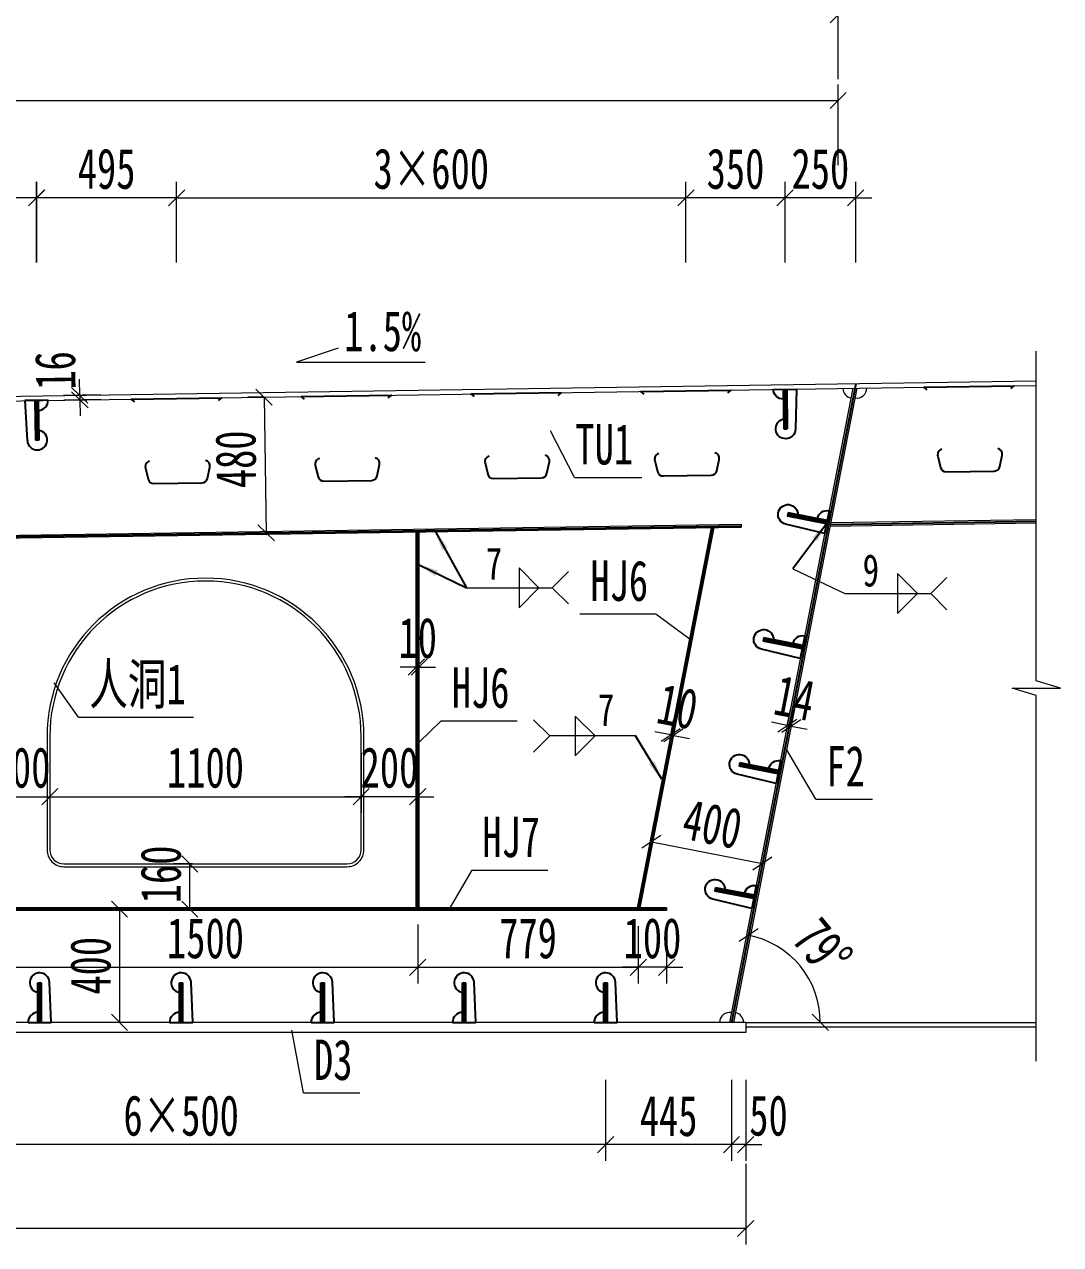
# Model space of a CAD drawing. Header units: millimetres. Extents: x -89049 to 410567, y -307459 to -100425.
# Drawn here: x 181254 to 184916, y -145573 to -141260 of the extents above; entities that cross this region are included whole.
import ezdxf
from ezdxf.enums import TextEntityAlignment as Align

# ---------------------------------------------------------------- set-up
doc = ezdxf.new("R2010")
doc.units = ezdxf.units.MM
doc.layers.get('Defpoints').update_dxf_attribs({"color": 8})
for name, color, linetype, lineweight in [('Dim', 4, 'Continuous', 15), ('文字', 7, 'Continuous', 15), ('细实线', 4, 'Continuous', 15), ('钢板粗线', 1, 'Continuous', 25), ('钢板细线', 6, 'Continuous', 15)]:
    doc.layers.add(name, color=color, linetype=linetype, lineweight=lineweight)
doc.layers.add('Text', color=4, linetype='Continuous')
doc.styles.add('111', font='', dxfattribs={"width": 0.7})
doc.styles.add('BM_Dim', font='', dxfattribs={"width": 0.85})
doc.styles.add('SMEDI', font='', dxfattribs={"width": 0.75})
doc.styles.get("Standard").update_dxf_attribs({"font": ''})
doc.styles.get('111').set_extended_font_data('仿宋_GB2312')
doc.styles.get('BM_Dim').set_extended_font_data('仿宋_GB2312')
doc.styles.get('SMEDI').set_extended_font_data('仿宋_GB2312')
doc.styles.get('Standard').set_extended_font_data('仿宋_GB2312')
doc.dimstyles.new('200', dxfattribs={"dimscale": 0, "dimtxt": 2.5, "dimasz": 1, "dimexe": 1, "dimexo": 1, "dimgap": 0.6, "dimtad": 1, "dimdec": 0, "dimdsep": 46, "dimtxsty": '111', "dimblk": 'OBLIQUE', "dimcen": 0, "dimclrd": 4, "dimclre": 4, "dimclrt": 4, "dimadec": 1, "dimazin": 2, "dimtfac": 1, "dimtdec": 0, "dimtix": 1, "dimtmove": 2, "dimatfit": 3, "dimfxl": 4, "dimfxlon": 1, "dimtolj": 1, "dimlwd": -1, "dimlwe": -1, "dimarcsym": 0})
doc.dimstyles.new('MSteel_1.0_1.0', dxfattribs={"dimtxt": 3, "dimasz": 1.2, "dimexe": 1, "dimexo": 1, "dimgap": 1, "dimtad": 3, "dimtoh": 1, "dimdec": 0, "dimzin": 0, "dimdsep": 46, "dimtxsty": 'Standard', "dimblk": 'ARCHTICK', "dimcen": 0.09, "dimclrd": 3, "dimclre": 3, "dimadec": 0, "dimazin": 0, "dimtfac": 1, "dimtdec": 4, "dimtofl": 0, "dimtmove": 0, "dimatfit": 3, "dimfxl": 1, "dimtolj": 1, "dimtzin": 0, "dimarcsym": 0})

# ---------------------------------------------------------------- blocks, each defined once
blk = doc.blocks.new('_Oblique')
at = {"color": 0, "linetype": 'ByBlock', "lineweight": -2}
blk.add_line((-0.5, -0.5), (0.5, 0.5), dxfattribs=at)
blk = doc.blocks.new('*D3687')
at = {"layer": 'Defpoints', "color": 0, "transparency": 16777216}
for p in [(175044.5, -144823.5), (183802.9, -144823.5), (175044.5, -145515.9)]:
    blk.add_point(p, dxfattribs=at)
at = {"layer": '细实线', "color": 4, "transparency": 16777216}
for p, q in [((175044.5, -145287.3), (175044.5, -145573)), ((183802.9, -145287.3), (183802.9, -145573)), ((183802.9, -145515.9), (175044.5, -145515.9))]:
    blk.add_line(p, q, dxfattribs=at)
at = {"layer": '细实线', "color": 4, "transparency": 16777216, "xscale": 57.14285714285715, "yscale": 57.14285714285715, "zscale": 57.14285714285715, "rotation": 180}
blk.add_blockref('_Oblique', (175044.5, -145515.9), dxfattribs=at)
at = {"layer": '细实线', "color": 4, "transparency": 16777216, "xscale": 57.14285714285715, "yscale": 57.14285714285715, "zscale": 57.14285714285715}
blk.add_blockref('_Oblique', (183802.9, -145515.9), dxfattribs=at)
at = {"layer": '细实线', "color": 4, "transparency": 16777216, "insert": (179423.7, -145413.7), "char_height": 142.86, "attachment_point": 5, "style": '111'}
blk.add_mtext('\\A1;8758', dxfattribs=at)
blk = doc.blocks.new('U型肋1')
at = {"layer": 'Defpoints'}
blk.add_line((-160, 0), (160, 0), dxfattribs=at)
at = {"layer": '钢板粗线', "color": 6}
for p, q in [((147.8, -9.7), (160, 0)), ((-147.8, -9.7), (-160, 0))]:
    blk.add_line(p, q, dxfattribs=at)
blk.add_lwpolyline([(-98.8, -220.5, 0.414266), (-113.8, -244.5), (-104.5, -284.5, 0.348876), (-85, -300), (85, -300, 0.348876), (104.5, -284.5), (113.8, -244.5, 0.414091), (98.8, -220.5, 0.414091)], format="xyb", dxfattribs=at)
blk = doc.blocks.new('12-140加劲 有过焊孔')
at = {"layer": 'Defpoints'}
blk.add_line((0, 0), (0, 140), dxfattribs=at)
at = {"layer": '钢板粗线', "color": 7}
for p, q in [((-6, 0), (-6, 140)), ((-6, 140), (6, 140)), ((6, 0), (6, 140)), ((41, 0), (35, 141.5)), ((-41, 0), (41, 0))]:
    blk.add_line(p, q, dxfattribs=at)
for centre, start, end in [((0, 140), 2.441, 260.1291), ((-6, 0), 90, 180)]:
    blk.add_arc(centre, 35, start, end, dxfattribs=at)
blk = doc.blocks.new('14-160加劲 有过焊孔')
at = {"layer": 'Defpoints'}
blk.add_line((38609.4, 31489.3), (38609.4, 31629.3), dxfattribs=at)
at = {"layer": '钢板粗线', "color": 7}
for p, q in [((38603.4, 31489.3), (38603.4, 31629.3)), ((38603.4, 31629.3), (38615.4, 31629.3)), ((38615.4, 31489.3), (38615.4, 31629.3)), ((38650.4, 31489.3), (38644.3, 31630.8)), ((38568.4, 31489.3), (38650.4, 31489.3))]:
    blk.add_line(p, q, dxfattribs=at)
for centre, start, end in [((38609.4, 31629.3), 2.441, 260.1291), ((38603.4, 31489.3), 90, 180)]:
    blk.add_arc(centre, 35, start, end, dxfattribs=at)
blk = doc.blocks.new('*D3688')
at = {"layer": 'Defpoints', "color": 0, "transparency": 16777216}
for p in [(183941.7, -141873.3), (184191.7, -142530), (183941.7, -142549.7)]:
    blk.add_point(p, dxfattribs=at)
at = {"layer": '细实线', "color": 4, "transparency": 16777216}
for p, q in [((183941.7, -142101.8), (183941.7, -141816.1)), ((184191.7, -142101.8), (184191.7, -141816.1)), ((183941.7, -141873.3), (183884.6, -141873.3)), ((184191.7, -141873.3), (183941.7, -141873.3)), ((184191.7, -141873.3), (184248.9, -141873.3))]:
    blk.add_line(p, q, dxfattribs=at)
at = {"layer": '细实线', "color": 4, "transparency": 16777216, "xscale": 57.14285714285715, "yscale": 57.14285714285715, "zscale": 57.14285714285715}
blk.add_blockref('_Oblique', (183941.7, -141873.3), dxfattribs=at)
at = {"layer": '细实线', "color": 4, "transparency": 16777216, "xscale": 57.14285714285715, "yscale": 57.14285714285715, "zscale": 57.14285714285715, "rotation": 180}
blk.add_blockref('_Oblique', (184191.7, -141873.3), dxfattribs=at)
at = {"layer": '细实线', "color": 4, "transparency": 16777216, "insert": (184066.7, -141771), "char_height": 142.86, "attachment_point": 5, "style": '111'}
blk.add_mtext('\\A1;250', dxfattribs=at)
blk = doc.blocks.new('*D3689')
at = {"layer": 'Defpoints', "color": 0, "transparency": 16777216}
for p in [(183591.7, -141873.3), (181791.8, -142582), (183591.7, -142555)]:
    blk.add_point(p, dxfattribs=at)
at = {"layer": '细实线', "color": 4, "transparency": 16777216}
for p, q in [((181791.8, -142101.8), (181791.8, -141816.1)), ((183591.7, -142101.8), (183591.7, -141816.1)), ((181791.8, -141873.3), (183591.7, -141873.3))]:
    blk.add_line(p, q, dxfattribs=at)
at = {"layer": '细实线', "color": 4, "transparency": 16777216, "xscale": 57.14285714285715, "yscale": 57.14285714285715, "zscale": 57.14285714285715, "rotation": 180}
blk.add_blockref('_Oblique', (181791.8, -141873.3), dxfattribs=at)
at = {"layer": '细实线', "color": 4, "transparency": 16777216, "xscale": 57.14285714285715, "yscale": 57.14285714285715, "zscale": 57.14285714285715}
blk.add_blockref('_Oblique', (183591.7, -141873.3), dxfattribs=at)
at = {"layer": '细实线', "color": 4, "transparency": 16777216, "insert": (182691.8, -141771), "char_height": 142.86, "attachment_point": 5, "style": '111'}
blk.add_mtext('\\A1;3×600', dxfattribs=at)
blk = doc.blocks.new('*D3690')
at = {"layer": 'Defpoints', "color": 0, "transparency": 16777216}
for p in [(183591.7, -141873.3), (183591.7, -142555), (183941.7, -142549.7)]:
    blk.add_point(p, dxfattribs=at)
at = {"layer": '细实线', "color": 4, "transparency": 16777216}
for p, q in [((183591.7, -142101.8), (183591.7, -141816.1)), ((183941.7, -142101.8), (183941.7, -141816.1)), ((183941.7, -141873.3), (183591.7, -141873.3))]:
    blk.add_line(p, q, dxfattribs=at)
at = {"layer": '细实线', "color": 4, "transparency": 16777216, "xscale": 57.14285714285715, "yscale": 57.14285714285715, "zscale": 57.14285714285715, "rotation": 180}
blk.add_blockref('_Oblique', (183591.7, -141873.3), dxfattribs=at)
at = {"layer": '细实线', "color": 4, "transparency": 16777216, "xscale": 57.14285714285715, "yscale": 57.14285714285715, "zscale": 57.14285714285715}
blk.add_blockref('_Oblique', (183941.7, -141873.3), dxfattribs=at)
at = {"layer": '细实线', "color": 4, "transparency": 16777216, "insert": (183766.7, -141771), "char_height": 142.86, "attachment_point": 5, "style": '111'}
blk.add_mtext('\\A1;350', dxfattribs=at)
blk = doc.blocks.new('*D3694')
at = {"layer": 'Defpoints', "color": 0, "transparency": 16777216}
for p in [(181143.9, -144387.5), (182643.9, -144384.5), (182643.9, -144592.9)]:
    blk.add_point(p, dxfattribs=at)
at = {"layer": '细实线', "color": 4, "transparency": 16777216}
for p, q in [((181143.9, -144444.6), (181143.9, -144650.1)), ((182643.9, -144441.6), (182643.9, -144650.1)), ((181143.9, -144592.9), (182643.9, -144592.9))]:
    blk.add_line(p, q, dxfattribs=at)
at = {"layer": '细实线', "color": 4, "transparency": 16777216, "xscale": 57.14285714285715, "yscale": 57.14285714285715, "zscale": 57.14285714285715, "rotation": 180}
blk.add_blockref('_Oblique', (181143.9, -144592.9), dxfattribs=at)
at = {"layer": '细实线', "color": 4, "transparency": 16777216, "xscale": 57.14285714285715, "yscale": 57.14285714285715, "zscale": 57.14285714285715}
blk.add_blockref('_Oblique', (182643.9, -144592.9), dxfattribs=at)
at = {"layer": '细实线', "color": 4, "transparency": 16777216, "insert": (181893.9, -144490.7), "char_height": 142.86, "attachment_point": 5, "style": '111'}
blk.add_mtext('\\A1;1500', dxfattribs=at)
blk = doc.blocks.new('*D3695')
at = {"layer": 'Defpoints', "color": 0, "transparency": 16777216}
for p in [(182643.9, -144384.5), (183423.2, -144390.5), (183423.2, -144592.9)]:
    blk.add_point(p, dxfattribs=at)
at = {"layer": '细实线', "color": 4, "transparency": 16777216}
for p, q in [((182643.9, -144441.6), (182643.9, -144650.1)), ((183423.2, -144447.6), (183423.2, -144650.1)), ((182643.9, -144592.9), (183423.2, -144592.9))]:
    blk.add_line(p, q, dxfattribs=at)
at = {"layer": '细实线', "color": 4, "transparency": 16777216, "xscale": 57.14285714285715, "yscale": 57.14285714285715, "zscale": 57.14285714285715, "rotation": 180}
blk.add_blockref('_Oblique', (182643.9, -144592.9), dxfattribs=at)
at = {"layer": '细实线', "color": 4, "transparency": 16777216, "xscale": 57.14285714285715, "yscale": 57.14285714285715, "zscale": 57.14285714285715}
blk.add_blockref('_Oblique', (183423.2, -144592.9), dxfattribs=at)
at = {"layer": '细实线', "color": 4, "transparency": 16777216, "insert": (183033.6, -144490.7), "char_height": 142.86, "attachment_point": 5, "style": '111'}
blk.add_mtext('\\A1;779', dxfattribs=at)
blk = doc.blocks.new('*D3696')
at = {"layer": 'Defpoints', "color": 0, "transparency": 16777216}
for p in [(182443.9, -143779.5), (181343.9, -143813.9), (182443.9, -143989.8)]:
    blk.add_point(p, dxfattribs=at)
at = {"layer": '细实线', "color": 4, "transparency": 16777216}
for p, q in [((181343.9, -143871.1), (181343.9, -144046.9)), ((182443.9, -143836.6), (182443.9, -144046.9)), ((181343.9, -143989.8), (182443.9, -143989.8))]:
    blk.add_line(p, q, dxfattribs=at)
at = {"layer": '细实线', "color": 4, "transparency": 16777216, "xscale": 57.14285714285715, "yscale": 57.14285714285715, "zscale": 57.14285714285715, "rotation": 180}
blk.add_blockref('_Oblique', (181343.9, -143989.8), dxfattribs=at)
at = {"layer": '细实线', "color": 4, "transparency": 16777216, "xscale": 57.14285714285715, "yscale": 57.14285714285715, "zscale": 57.14285714285715}
blk.add_blockref('_Oblique', (182443.9, -143989.8), dxfattribs=at)
at = {"layer": '细实线', "color": 4, "transparency": 16777216, "insert": (181893.9, -143887.6), "char_height": 142.86, "attachment_point": 5, "style": '111'}
blk.add_mtext('\\A1;1100', dxfattribs=at)
blk = doc.blocks.new('*D3697')
at = {"layer": 'Defpoints', "color": 0, "transparency": 16777216}
for p in [(181343.9, -143813.9), (181143.9, -143872.3), (181343.9, -143989.8)]:
    blk.add_point(p, dxfattribs=at)
at = {"layer": '细实线', "color": 4, "transparency": 16777216}
for p, q in [((181343.9, -143871.1), (181343.9, -144046.9)), ((181143.9, -143929.5), (181143.9, -144046.9)), ((181143.9, -143989.8), (181086.8, -143989.8)), ((181143.9, -143989.8), (181343.9, -143989.8)), ((181343.9, -143989.8), (181401.1, -143989.8))]:
    blk.add_line(p, q, dxfattribs=at)
at = {"layer": '细实线', "color": 4, "transparency": 16777216, "xscale": 57.14285714285715, "yscale": 57.14285714285715, "zscale": 57.14285714285715}
blk.add_blockref('_Oblique', (181143.9, -143989.8), dxfattribs=at)
at = {"layer": '细实线', "color": 4, "transparency": 16777216, "xscale": 57.14285714285715, "yscale": 57.14285714285715, "zscale": 57.14285714285715, "rotation": 180}
blk.add_blockref('_Oblique', (181343.9, -143989.8), dxfattribs=at)
at = {"layer": '细实线', "color": 4, "transparency": 16777216, "insert": (181243.9, -143887.6), "char_height": 142.86, "attachment_point": 5, "style": '111'}
blk.add_mtext('\\A1;200', dxfattribs=at)
blk = doc.blocks.new('*D3698')
at = {"layer": 'Defpoints', "color": 0, "transparency": 16777216}
for p in [(183752.9, -144787.5), (183802.9, -144787.5), (183752.9, -145219.8)]:
    blk.add_point(p, dxfattribs=at)
at = {"layer": '细实线', "color": 4, "transparency": 16777216}
for p, q in [((183752.9, -144991.2), (183752.9, -145276.9)), ((183802.9, -144991.2), (183802.9, -145276.9)), ((183752.9, -145219.8), (183695.8, -145219.8)), ((183802.9, -145219.8), (183752.9, -145219.8)), ((183802.9, -145219.8), (183860.1, -145219.8))]:
    blk.add_line(p, q, dxfattribs=at)
at = {"layer": '细实线', "color": 4, "transparency": 16777216, "xscale": 57.14285714285715, "yscale": 57.14285714285715, "zscale": 57.14285714285715}
blk.add_blockref('_Oblique', (183752.9, -145219.8), dxfattribs=at)
at = {"layer": '细实线', "color": 4, "transparency": 16777216, "xscale": 57.14285714285715, "yscale": 57.14285714285715, "zscale": 57.14285714285715, "rotation": 180}
blk.add_blockref('_Oblique', (183802.9, -145219.8), dxfattribs=at)
at = {"layer": '细实线', "color": 4, "transparency": 16777216, "insert": (183883.4, -145117.6), "char_height": 142.86, "attachment_point": 5, "style": '111'}
blk.add_mtext('\\A1;50', dxfattribs=at)
blk = doc.blocks.new('*D3699')
at = {"layer": 'Defpoints', "color": 0, "transparency": 16777216}
for p in [(181621.9, -144387.5), (181590.3, -144787.5), (181621.9, -144787.5)]:
    blk.add_point(p, dxfattribs=at)
at = {"layer": '细实线', "color": 4, "transparency": 16777216}
for p, q in [((181590.3, -144387.5), (181533.2, -144387.5)), ((181590.3, -144387.5), (181590.3, -144787.5)), ((181590.3, -144787.5), (181533.2, -144787.5))]:
    blk.add_line(p, q, dxfattribs=at)
at = {"layer": '细实线', "color": 4, "transparency": 16777216, "xscale": 57.14285714285715, "yscale": 57.14285714285715, "zscale": 57.14285714285715}
for p, rotation in [((181590.3, -144387.5), 90), ((181590.3, -144787.5), 270)]:
    blk.add_blockref('_Oblique', p, dxfattribs=dict(at, rotation=rotation))
at = {"layer": '细实线', "color": 4, "transparency": 16777216, "insert": (181488.1, -144587.5), "char_height": 142.86, "attachment_point": 5, "rotation": 90, "style": '111'}
blk.add_mtext('\\A1;400', dxfattribs=at)
blk = doc.blocks.new('*D3700')
at = {"layer": 'Defpoints', "color": 0, "transparency": 16777216}
for p in [(183963.6, -143740.6), (183944.1, -143767.5), (183957.8, -143770.2)]:
    blk.add_point(p, dxfattribs=at)
at = {"layer": '细实线', "color": 4, "transparency": 16777216}
for p, q in [((183949.8, -143737.9), (183960.7, -143681.8)), ((183963.6, -143740.6), (183974.5, -143684.5)), ((183949.8, -143737.9), (183893.7, -143727)), ((183949.8, -143737.9), (183963.6, -143740.6)), ((183963.6, -143740.6), (184019.6, -143751.5))]:
    blk.add_line(p, q, dxfattribs=at)
at = {"layer": '细实线', "color": 4, "transparency": 16777216, "xscale": 57.14285714285715, "yscale": 57.14285714285715, "zscale": 57.14285714285715}
for p, rotation in [((183949.8, -143737.9), 348.9999999999923), ((183963.6, -143740.6), 168.9999999999923)]:
    blk.add_blockref('_Oblique', p, dxfattribs=dict(at, rotation=rotation))
at = {"layer": '细实线', "color": 4, "transparency": 16777216, "insert": (183975.9, -143640.4), "char_height": 142.86, "attachment_point": 5, "rotation": 349, "style": '111'}
blk.add_mtext('\\A1;14', dxfattribs=at)
blk = doc.blocks.new('*D3701')
at = {"layer": 'Defpoints', "color": 0, "transparency": 16777216}
for p in [(183423.2, -144390.3), (183523.3, -144390.5), (183423.2, -144592.9)]:
    blk.add_point(p, dxfattribs=at)
at = {"layer": '细实线', "color": 4, "transparency": 16777216}
for p, q in [((183423.2, -144447.5), (183423.2, -144650.1)), ((183523.3, -144447.6), (183523.3, -144650.1)), ((183423.2, -144592.9), (183366, -144592.9)), ((183523.3, -144592.9), (183423.2, -144592.9)), ((183523.3, -144592.9), (183580.5, -144592.9))]:
    blk.add_line(p, q, dxfattribs=at)
at = {"layer": '细实线', "color": 4, "transparency": 16777216, "xscale": 57.14285714285715, "yscale": 57.14285714285715, "zscale": 57.14285714285715}
blk.add_blockref('_Oblique', (183423.2, -144592.9), dxfattribs=at)
at = {"layer": '细实线', "color": 4, "transparency": 16777216, "xscale": 57.14285714285715, "yscale": 57.14285714285715, "zscale": 57.14285714285715, "rotation": 180}
blk.add_blockref('_Oblique', (183523.3, -144592.9), dxfattribs=at)
at = {"layer": '细实线', "color": 4, "transparency": 16777216, "insert": (183473.3, -144490.7), "char_height": 142.86, "attachment_point": 5, "style": '111'}
blk.add_mtext('\\A1;100', dxfattribs=at)
blk = doc.blocks.new('*D3702')
at = {"layer": 'Defpoints', "color": 0, "transparency": 16777216}
for p in [(182648.9, -143531.7), (182638.9, -143586.4), (182648.9, -143586.4)]:
    blk.add_point(p, dxfattribs=at)
at = {"layer": '细实线', "color": 4, "transparency": 16777216}
for p, q in [((182638.9, -143531.7), (182638.9, -143474.5)), ((182648.9, -143531.7), (182648.9, -143474.5)), ((182638.9, -143531.7), (182581.8, -143531.7)), ((182638.9, -143531.7), (182648.9, -143531.7)), ((182648.9, -143531.7), (182706.1, -143531.7))]:
    blk.add_line(p, q, dxfattribs=at)
at = {"layer": '细实线', "color": 4, "transparency": 16777216, "xscale": 57.14285714285715, "yscale": 57.14285714285715, "zscale": 57.14285714285715}
blk.add_blockref('_Oblique', (182638.9, -143531.7), dxfattribs=at)
at = {"layer": '细实线', "color": 4, "transparency": 16777216, "xscale": 57.14285714285715, "yscale": 57.14285714285715, "zscale": 57.14285714285715, "rotation": 180}
blk.add_blockref('_Oblique', (182648.9, -143531.7), dxfattribs=at)
at = {"layer": '细实线', "color": 4, "transparency": 16777216, "insert": (182643.9, -143429.4), "char_height": 142.86, "attachment_point": 5, "style": '111'}
blk.add_mtext('\\A1;10', dxfattribs=at)
blk = doc.blocks.new('*D3703')
at = {"layer": 'Defpoints', "color": 0, "transparency": 16777216}
for p in [(183547.6, -143773.5), (183532.5, -143799), (183542.3, -143800.9)]:
    blk.add_point(p, dxfattribs=at)
at = {"layer": '细实线', "color": 4, "transparency": 16777216}
for p, q in [((183537.8, -143771.6), (183548.7, -143715.5)), ((183547.6, -143773.5), (183558.5, -143717.4)), ((183537.8, -143771.6), (183481.7, -143760.7)), ((183537.8, -143771.6), (183547.6, -143773.5)), ((183547.6, -143773.5), (183603.7, -143784.4))]:
    blk.add_line(p, q, dxfattribs=at)
at = {"layer": '细实线', "color": 4, "transparency": 16777216, "xscale": 57.14285714285715, "yscale": 57.14285714285715, "zscale": 57.14285714285715}
for p, rotation in [((183537.8, -143771.6), 349.0000000000052), ((183547.6, -143773.5), 169.0000000000052)]:
    blk.add_blockref('_Oblique', p, dxfattribs=dict(at, rotation=rotation))
at = {"layer": '细实线', "color": 4, "transparency": 16777216, "insert": (183562.2, -143672.1), "char_height": 142.86, "attachment_point": 5, "rotation": 349, "style": '111'}
blk.add_mtext('\\A1;10', dxfattribs=at)
blk = doc.blocks.new('*D3705')
at = {"layer": 'Defpoints', "color": 0, "transparency": 16777216}
for p in [(182443.9, -143813.9), (182643.9, -143872.3), (182443.9, -143989.8)]:
    blk.add_point(p, dxfattribs=at)
at = {"layer": '细实线', "color": 4, "transparency": 16777216}
for p, q in [((182443.9, -143871.1), (182443.9, -144046.9)), ((182643.9, -143929.5), (182643.9, -144046.9)), ((182443.9, -143989.8), (182386.8, -143989.8)), ((182643.9, -143989.8), (182443.9, -143989.8)), ((182643.9, -143989.8), (182701.1, -143989.8))]:
    blk.add_line(p, q, dxfattribs=at)
at = {"layer": '细实线', "color": 4, "transparency": 16777216, "xscale": 57.14285714285715, "yscale": 57.14285714285715, "zscale": 57.14285714285715}
blk.add_blockref('_Oblique', (182443.9, -143989.8), dxfattribs=at)
at = {"layer": '细实线', "color": 4, "transparency": 16777216, "xscale": 57.14285714285715, "yscale": 57.14285714285715, "zscale": 57.14285714285715, "rotation": 180}
blk.add_blockref('_Oblique', (182643.9, -143989.8), dxfattribs=at)
at = {"layer": '细实线', "color": 4, "transparency": 16777216, "insert": (182543.9, -143887.6), "char_height": 142.86, "attachment_point": 5, "style": '111'}
blk.add_mtext('\\A1;200', dxfattribs=at)
blk = doc.blocks.new('角焊缝2')
at = {"layer": 'Dim'}
blk.add_line((-3138.009, 370.223), (-3132.704, 370.223), dxfattribs=at)
blk.add_lwpolyline([(-3134.754, 371.455), (-3134.754, 368.992), (-3133.523, 370.223)], close=True, dxfattribs=at)
blk.add_lwpolyline([(-3131.704, 369.223), (-3132.704, 370.223), (-3131.704, 371.223)], dxfattribs=at)
blk = doc.blocks.new('_ArchTick')
at = {"color": 0, "linetype": 'ByBlock', "const_width": 0.15}
blk.add_lwpolyline([(-0.5, -0.5), (0.5, 0.5)], dxfattribs=at)
blk = doc.blocks.new('角焊缝1')
at = {"layer": 'Dim'}
blk.add_line((-3101.175, 370.223), (-3106.48, 370.223), dxfattribs=at)
blk.add_lwpolyline([(-3104.907, 371.455), (-3104.907, 368.992), (-3103.675, 370.223)], close=True, dxfattribs=at)
blk.add_lwpolyline([(-3107.48, 369.223), (-3106.48, 370.223), (-3107.48, 371.223)], dxfattribs=at)
blk = doc.blocks.new('*D3706')
at = {"layer": 'Defpoints', "color": 0, "transparency": 16777216}
for p in [(182118, -142577.1), (182108.2, -143057.3), (182125.2, -143057)]:
    blk.add_point(p, dxfattribs=at)
at = {"layer": '细实线', "color": 4, "transparency": 16777216}
for p, q in [((182101, -142577.3), (182043.8, -142578.2)), ((182101, -142577.3), (182108.2, -143057.3)), ((182108.2, -143057.3), (182051, -143058.1))]:
    blk.add_line(p, q, dxfattribs=at)
at = {"layer": '细实线', "color": 4, "transparency": 16777216, "xscale": 57.14285714285715, "yscale": 57.14285714285715, "zscale": 57.14285714285715}
for p, rotation in [((182101, -142577.3), 90.85937224365449), ((182108.2, -143057.3), 270.8593722436545)]:
    blk.add_blockref('_Oblique', p, dxfattribs=dict(at, rotation=rotation))
at = {"layer": '细实线', "color": 4, "transparency": 16777216, "insert": (182001.6, -142797.6), "char_height": 142.86, "attachment_point": 5, "rotation": 90.8594, "style": '111'}
blk.add_mtext('\\A1;480', dxfattribs=at)
blk = doc.blocks.new('*D3707')
at = {"layer": 'Defpoints', "color": 0, "transparency": 16777216}
for p in [(183495.2, -144017), (183887.9, -144093.3), (183862.1, -144225.6)]:
    blk.add_point(p, dxfattribs=at)
at = {"layer": '细实线', "color": 4, "transparency": 16777216}
for p, q in [((183484.3, -144073.1), (183458.6, -144205.4)), ((183469.5, -144149.3), (183862.1, -144225.6)), ((183876.9, -144149.4), (183851.2, -144281.7))]:
    blk.add_line(p, q, dxfattribs=at)
at = {"layer": '细实线', "color": 4, "transparency": 16777216, "xscale": 57.14285714285715, "yscale": 57.14285714285715, "zscale": 57.14285714285715}
for p, rotation in [((183469.5, -144149.3), 169.000000000007), ((183862.1, -144225.6), 349.000000000007)]:
    blk.add_blockref('_Oblique', p, dxfattribs=dict(at, rotation=rotation))
at = {"layer": '细实线', "color": 4, "transparency": 16777216, "insert": (183685.3, -144087.1), "char_height": 142.86, "attachment_point": 5, "rotation": 349, "style": '111'}
blk.add_mtext('\\A1;400', dxfattribs=at)
blk = doc.blocks.new('*D3708')
at = {"layer": 'Defpoints', "color": 0, "transparency": 16777216}
for p in [(183307.9, -144787.5), (183752.9, -144787.5), (183307.9, -145219.8)]:
    blk.add_point(p, dxfattribs=at)
at = {"layer": '细实线', "color": 4, "transparency": 16777216}
for p, q in [((183307.9, -144991.2), (183307.9, -145276.9)), ((183752.9, -144991.2), (183752.9, -145276.9)), ((183752.9, -145219.8), (183307.9, -145219.8))]:
    blk.add_line(p, q, dxfattribs=at)
at = {"layer": '细实线', "color": 4, "transparency": 16777216, "xscale": 57.14285714285715, "yscale": 57.14285714285715, "zscale": 57.14285714285715, "rotation": 180}
blk.add_blockref('_Oblique', (183307.9, -145219.8), dxfattribs=at)
at = {"layer": '细实线', "color": 4, "transparency": 16777216, "xscale": 57.14285714285715, "yscale": 57.14285714285715, "zscale": 57.14285714285715}
blk.add_blockref('_Oblique', (183752.9, -145219.8), dxfattribs=at)
at = {"layer": '细实线', "color": 4, "transparency": 16777216, "insert": (183530.4, -145119.1), "char_height": 142.86, "attachment_point": 5, "style": '111'}
blk.add_mtext('\\A1;445', dxfattribs=at)
blk = doc.blocks.new('*D3709')
at = {"layer": 'Defpoints', "color": 0, "transparency": 16777216}
for p in [(180307.9, -144787.5), (183307.9, -144787.5), (180307.9, -145219.8)]:
    blk.add_point(p, dxfattribs=at)
at = {"layer": '细实线', "color": 4, "transparency": 16777216}
for p, q in [((180307.9, -144991.2), (180307.9, -145276.9)), ((183307.9, -144991.2), (183307.9, -145276.9)), ((183307.9, -145219.8), (180307.9, -145219.8))]:
    blk.add_line(p, q, dxfattribs=at)
at = {"layer": '细实线', "color": 4, "transparency": 16777216, "xscale": 57.14285714285715, "yscale": 57.14285714285715, "zscale": 57.14285714285715, "rotation": 180}
blk.add_blockref('_Oblique', (180307.9, -145219.8), dxfattribs=at)
at = {"layer": '细实线', "color": 4, "transparency": 16777216, "xscale": 57.14285714285715, "yscale": 57.14285714285715, "zscale": 57.14285714285715}
blk.add_blockref('_Oblique', (183307.9, -145219.8), dxfattribs=at)
at = {"layer": '细实线', "color": 4, "transparency": 16777216, "insert": (181807.9, -145117.6), "char_height": 142.86, "attachment_point": 5, "style": '111'}
blk.add_mtext('\\A1;6×500', dxfattribs=at)
blk = doc.blocks.new('*D3710')
at = {"layer": 'Defpoints', "color": 0, "transparency": 16777216}
for p in [(181296.9, -141873.3), (181791.8, -142582), (181296.9, -142589.3)]:
    blk.add_point(p, dxfattribs=at)
at = {"layer": '细实线', "color": 4, "transparency": 16777216}
for p, q in [((181296.9, -142101.8), (181296.9, -141816.1)), ((181791.8, -142101.8), (181791.8, -141816.1)), ((181791.8, -141873.3), (181296.9, -141873.3))]:
    blk.add_line(p, q, dxfattribs=at)
at = {"layer": '细实线', "color": 4, "transparency": 16777216, "xscale": 57.14285714285715, "yscale": 57.14285714285715, "zscale": 57.14285714285715, "rotation": 180}
blk.add_blockref('_Oblique', (181296.9, -141873.3), dxfattribs=at)
at = {"layer": '细实线', "color": 4, "transparency": 16777216, "xscale": 57.14285714285715, "yscale": 57.14285714285715, "zscale": 57.14285714285715}
blk.add_blockref('_Oblique', (181791.8, -141873.3), dxfattribs=at)
at = {"layer": '细实线', "color": 4, "transparency": 16777216, "insert": (181544.4, -141771), "char_height": 142.86, "attachment_point": 5, "style": '111'}
blk.add_mtext('\\A1;495', dxfattribs=at)
blk = doc.blocks.new('*D3711')
at = {"layer": 'Defpoints', "color": 0, "transparency": 16777216}
for p in [(180846.9, -141873.3), (181297.4, -142581.9), (180846.9, -142596)]:
    blk.add_point(p, dxfattribs=at)
at = {"layer": '细实线', "color": 4, "transparency": 16777216}
for p, q in [((180846.9, -142101.8), (180846.9, -141816.1)), ((181297.4, -142101.8), (181297.4, -141816.1)), ((181297.4, -141873.3), (180846.9, -141873.3))]:
    blk.add_line(p, q, dxfattribs=at)
at = {"layer": '细实线', "color": 4, "transparency": 16777216, "xscale": 57.14285714285715, "yscale": 57.14285714285715, "zscale": 57.14285714285715, "rotation": 180}
blk.add_blockref('_Oblique', (180846.9, -141873.3), dxfattribs=at)
at = {"layer": '细实线', "color": 4, "transparency": 16777216, "xscale": 57.14285714285715, "yscale": 57.14285714285715, "zscale": 57.14285714285715}
blk.add_blockref('_Oblique', (181297.4, -141873.3), dxfattribs=at)
at = {"layer": '细实线', "color": 4, "transparency": 16777216, "insert": (181072.1, -141771), "char_height": 142.86, "attachment_point": 5, "style": '111'}
blk.add_mtext('\\A1;450', dxfattribs=at)
blk = doc.blocks.new('*D3713')
at = {"layer": 'Defpoints', "color": 0, "transparency": 16777216}
for p in [(181581, -142569.1), (181449.9, -142587.1), (181581.3, -142585.1)]:
    blk.add_point(p, dxfattribs=at)
at = {"layer": '细实线', "color": 4, "transparency": 16777216}
for p, q in [((181449.7, -142571.1), (181448.8, -142513.9)), ((181523.9, -142570), (181392.5, -142571.9)), ((181449.7, -142571.1), (181449.9, -142587.1)), ((181524.1, -142586), (181392.8, -142587.9)), ((181449.9, -142587.1), (181450.8, -142644.2))]:
    blk.add_line(p, q, dxfattribs=at)
at = {"layer": '细实线', "color": 4, "transparency": 16777216, "xscale": 57.14285714285715, "yscale": 57.14285714285715, "zscale": 57.14285714285715}
for p, rotation in [((181449.7, -142571.1), 270.8593722436541), ((181449.9, -142587.1), 90.85937224365405)]:
    blk.add_blockref('_Oblique', p, dxfattribs=dict(at, rotation=rotation))
at = {"layer": '细实线', "color": 4, "transparency": 16777216, "insert": (181363.6, -142483.6), "char_height": 142.86, "attachment_point": 5, "rotation": 90.8594, "style": '111'}
blk.add_mtext('\\A1;16', dxfattribs=at)
blk = doc.blocks.new('*D3720')
at = {"layer": 'Defpoints', "color": 0, "transparency": 16777216}
for p in [(181838.5, -144227.5), (181904.6, -144227.5), (181904.6, -144387.5)]:
    blk.add_point(p, dxfattribs=at)
at = {"layer": '细实线', "color": 4, "transparency": 16777216}
for p, q in [((181847.5, -144227.5), (181781.4, -144227.5)), ((181838.5, -144387.5), (181838.5, -144227.5)), ((181847.5, -144387.5), (181781.4, -144387.5))]:
    blk.add_line(p, q, dxfattribs=at)
at = {"layer": '细实线', "color": 4, "transparency": 16777216, "xscale": 57.14285714285715, "yscale": 57.14285714285715, "zscale": 57.14285714285715}
for p, rotation in [((181838.5, -144227.5), 90), ((181838.5, -144387.5), 270)]:
    blk.add_blockref('_Oblique', p, dxfattribs=dict(at, rotation=rotation))
at = {"layer": '细实线', "color": 4, "transparency": 16777216, "insert": (181736.3, -144264.6), "char_height": 142.86, "attachment_point": 5, "rotation": 90, "style": '111'}
blk.add_mtext('\\A1;160', dxfattribs=at)
blk = doc.blocks.new('*D3721')
at = {"layer": 'Defpoints', "color": 0, "transparency": 16777216}
for p in [(184191.7, -142530), (184033.9, -144648.4), (183752.9, -144787.5), (183802.9, -144787.5), (184829.8, -144787.5)]:
    blk.add_point(p, dxfattribs=at)
at = {"layer": '细实线', "color": 4, "transparency": 16777216}
blk.add_arc((183752.9, -144787.5), 313.6, 0, 79, dxfattribs=at)
at = {"layer": '细实线', "color": 4, "transparency": 16777216, "xscale": 57.14285714285715, "yscale": 57.14285714285715, "zscale": 57.14285714285715}
for p, rotation in [((183812.8, -144479.7), 168.9999999999886), ((184066.5, -144787.5), 270)]:
    blk.add_blockref('_Oblique', p, dxfattribs=dict(at, rotation=rotation))
at = {"layer": '细实线', "color": 4, "transparency": 16777216, "insert": (184073.8, -144523), "char_height": 142.86, "attachment_point": 5, "rotation": 309.5, "style": '111'}
blk.add_mtext('\\A1;79%%d', dxfattribs=at)
blk = doc.blocks.new('*D3725')
at = {"layer": 'Defpoints', "color": 0, "transparency": 16777216}
for p in [(184129.6, -141529.2), (173009.3, -142523.7), (184129.6, -142530)]:
    blk.add_point(p, dxfattribs=at)
at = {"layer": '细实线', "color": 4, "transparency": 16777216}
for p, q in [((173009.3, -141757.8), (173009.3, -141472.1)), ((184129.6, -141757.8), (184129.6, -141472.1)), ((173009.3, -141529.2), (184129.6, -141529.2))]:
    blk.add_line(p, q, dxfattribs=at)
at = {"layer": '细实线', "color": 4, "transparency": 16777216, "xscale": 57.14285714285715, "yscale": 57.14285714285715, "zscale": 57.14285714285715, "rotation": 180}
blk.add_blockref('_Oblique', (173009.3, -141529.2), dxfattribs=at)
at = {"layer": '细实线', "color": 4, "transparency": 16777216, "xscale": 57.14285714285715, "yscale": 57.14285714285715, "zscale": 57.14285714285715}
blk.add_blockref('_Oblique', (184129.6, -141529.2), dxfattribs=at)
at = {"layer": '细实线', "color": 4, "transparency": 16777216, "insert": (178569.4, -141427), "char_height": 142.86, "attachment_point": 5, "style": '111'}
blk.add_mtext('\\A1;11120', dxfattribs=at)
blk = doc.blocks.new('*D3750')
at = {"layer": 'Defpoints', "color": 0, "transparency": 16777216}
for p in [(173091.7, -142555.7), (174926.3, -144759.1), (175085, -144787.5), (175107, -144787.5), (182220.3, -144787.5)]:
    blk.add_point(p, dxfattribs=at)
at = {"layer": '细实线', "color": 4, "transparency": 16777216}
blk.add_line((175027.8, -144787.5), (174866.6, -144787.5), dxfattribs=at)
blk.add_arc((175085, -144787.5), 161.2, 131.7689, 180, dxfattribs=at)
at = {"layer": '细实线', "color": 4, "transparency": 16777216, "xscale": 57.14285714285715, "yscale": 57.14285714285715, "zscale": 57.14285714285715}
for p, rotation in [((174977.6, -144667.2), 41.7688767921294), ((174923.8, -144787.5), 270)]:
    blk.add_blockref('_Oblique', p, dxfattribs=dict(at, rotation=rotation))
at = {"layer": '细实线', "color": 4, "transparency": 16777216, "insert": (174786.9, -144687.8), "char_height": 142.857, "attachment_point": 5, "rotation": 71.5171, "style": '111'}
blk.add_mtext('\\A1;48.2%%d', dxfattribs=at)
blk = doc.blocks.new('*D3753')
at = {"layer": 'Defpoints', "color": 0, "transparency": 16777216}
for p in [(184129.6, -141225.6), (184129.6, -142226.3), (170879.8, -142514.5)]:
    blk.add_point(p, dxfattribs=at)
at = {"layer": '细实线', "color": 4, "transparency": 16777216}
for p, q in [((170879.8, -141454.1), (170879.8, -141168.4)), ((184129.6, -141454.1), (184129.6, -141168.4)), ((170879.8, -141225.6), (184129.6, -141225.6))]:
    blk.add_line(p, q, dxfattribs=at)
at = {"layer": '细实线', "color": 4, "transparency": 16777216, "xscale": 57.14285714285715, "yscale": 57.14285714285715, "zscale": 57.14285714285715, "rotation": 180}
blk.add_blockref('_Oblique', (170879.8, -141225.6), dxfattribs=at)
at = {"layer": '细实线', "color": 4, "transparency": 16777216, "xscale": 57.14285714285715, "yscale": 57.14285714285715, "zscale": 57.14285714285715}
blk.add_blockref('_Oblique', (184129.6, -141225.6), dxfattribs=at)
at = {"layer": '细实线', "color": 4, "transparency": 16777216, "insert": (177504.7, -141123.3), "char_height": 142.86, "attachment_point": 5, "style": '111'}
blk.add_mtext('\\A1;13250', dxfattribs=at)

msp = doc.modelspace()

# ---------------------------------------------------------------- linework, layer by layer
at = {"layer": 'Defpoints'}
for p, q in [((184191.7, -142530), (183752.9, -144787.5)), ((184102.2, -143027.4), (184829.8, -143016.4))]:
    msp.add_line(p, q, dxfattribs=at)
at = {"layer": 'Defpoints', "color": 8}
for p, q in [((180141.5, -143086.8), (183786.7, -143032.1)), ((182643.9, -144382.5), (182643.9, -143049.2)), ((183686.4, -143033.6), (183423.2, -144387.5)), ((183523.2, -144387.5), (180141.5, -144387.5))]:
    msp.add_line(p, q, dxfattribs=at)
at = {"layer": 'Dim', "color": 8}
msp.add_line((183968.9, -143184.7), (184153.7, -143271.6), dxfattribs=at)
at = {"layer": '细实线'}
for p, q in [((182362.5, -142404.7), (182215.2, -142454.5)), ((182215.2, -142454.5), (182670, -142454.5)), ((183197.9, -142861.3), (183112.5, -142696.7)), ((183197.9, -142861.3), (183435.9, -142861.3)), ((183216.4, -143343.8), (183485.1, -143343.8)), ((183485.1, -143343.8), (183606.3, -143433.2)), ((181445.4, -143709), (181359.4, -143588)), ((181445.4, -143709), (181852, -143709)), ((182726.5, -143721.3), (182648.9, -143797.1)), ((182726.5, -143721.3), (182995.3, -143721.3)), ((184050.9, -143998.9), (183948.3, -143823.9)), ((184050.9, -143998.9), (184250.5, -143998.9)), ((182834.5, -144249.5), (182756.8, -144382.5)), ((182834.5, -144249.5), (183103.3, -144249.5)), ((182240.2, -145037), (182198.6, -144815.5)), ((182240.2, -145037), (182439.7, -145037))]:
    msp.add_line(p, q, dxfattribs=at)
at = {"layer": '细实线', "color": 4, "elevation": 0}
msp.add_lwpolyline([(184829.8, -144925.1), (184829.8, -143632.3), (184744.1, -143606.6), (184915.5, -143606.6), (184829.8, -143580.9), (184829.8, -143546.6), (184829.8, -142415.4)], dxfattribs=at)
at = {"layer": '钢板细线'}
for p, q in [((184181.5, -142546.1), (183745.8, -144787.5)), ((184195.8, -142545.9), (183760.1, -144787.5)), ((184103.4, -143021.3), (184829.8, -143010.4)), ((180141.4, -143081.8), (183786.6, -143027.1)), ((180141.6, -143091.8), (183786.7, -143037.1)), ((182638.9, -144382.5), (182638.9, -143054.3)), ((182648.9, -144382.5), (182648.9, -143054.1)), ((183680.3, -143038.7), (183419.1, -144382.5)), ((183690.5, -143038.5), (183429.3, -144382.5)), ((183786.6, -143027.1), (183786.7, -143037.1)), ((184101, -143033.4), (184829.8, -143022.4)), ((183523.2, -144382.5), (180141.5, -144382.5)), ((183523.2, -144392.5), (180141.5, -144392.5)), ((183523.2, -144382.5), (183523.2, -144392.5)), ((183802.9, -144787.5), (175044.5, -144787.5)), ((183802.9, -144823.5), (175044.5, -144823.5)), ((183802.9, -144787.5), (183802.9, -144823.5)), ((183802.9, -144787.5), (184829.8, -144787.5)), ((183802.9, -144803.5), (184829.8, -144803.5))]:
    msp.add_line(p, q, dxfattribs=at)
at = {"layer": '钢板细线', "elevation": 0}
for points in [[(178147.3, -142575.7), (179821.5, -142591.2), (179991.8, -142593), (184829.8, -142520.4)], [(178147.3, -142591.7), (179821.5, -142607.2), (179991.8, -142609), (184829.8, -142536.4)]]:
    msp.add_lwpolyline(points, dxfattribs=at)
for points in [[(182453.9, -143777.5, 1), (181333.9, -143777.5), (181333.9, -144177.5, 0.414214), (181393.9, -144237.5), (182393.9, -144237.5, 0.414214), (182453.9, -144177.5)], [(182443.9, -143777.5, 1), (181343.9, -143777.5), (181343.9, -144177.5, 0.414214), (181393.9, -144227.5), (182393.9, -144227.5, 0.414214), (182443.9, -144177.5)]]:
    msp.add_lwpolyline(points, format="xyb", close=True, dxfattribs=at)
at = {"layer": '钢板细线'}
for centre, start, end in [((184181.5, -142546.1), 180.8623, 259), ((184195.8, -142545.9), 259, 0.8594), ((183745.8, -144787.5), 79, 180), ((183760.1, -144787.5), 0, 79)]:
    msp.add_arc(centre, 35, start, end, dxfattribs=at)

# ---------------------------------------------------------------- block references
at = {"layer": '细实线', "rotation": 180.9806856942541}
msp.add_blockref('12-140加劲 有过焊孔', (181296.9, -142589.3), dxfattribs=at)
at = {"layer": '细实线', "color": 8, "xscale": 57.1428571428572, "yscale": 57.1428571428572, "zscale": 57.1428571428572, "rotation": 359.9999999999999}
for name, p in [('角焊缝2', (362130.8, -164407.2)), ('角焊缝2', (363468.5, -164427.3)), ('角焊缝1', (360623.5, -164930.9))]:
    msp.add_blockref(name, p, dxfattribs=at)
at = {"layer": '钢板细线'}
for name, p, rotation in [('U型肋1', (184591.7, -142540), 0.8593722436390038), ('U型肋1', (181791.8, -142582), 0.8593722436390038), ('U型肋1', (182391.8, -142573), 0.8593722436390038), ('U型肋1', (182991.8, -142564), 0.8593722436390038), ('U型肋1', (183591.7, -142555), 0.8593722436390038), ('12-140加劲 有过焊孔', (181307.9, -144787.5), 359.9999999999935), ('12-140加劲 有过焊孔', (181807.9, -144787.5), 359.9999999999935), ('12-140加劲 有过焊孔', (182307.9, -144787.5), 359.9999999999935), ('12-140加劲 有过焊孔', (182807.9, -144787.5), 359.9999999999935), ('12-140加劲 有过焊孔', (183307.9, -144787.5), 359.9999999999935)]:
    msp.add_blockref(name, p, dxfattribs=dict(at, rotation=rotation))
at = {"layer": '钢板细线', "xscale": -1}
for name, p, rotation in [('12-140加劲 有过焊孔', (183941.7, -142549.7), 180.8593722436303), ('14-160加劲 有过焊孔', (222367.3, -111127.6), 78.99999999987999), ('14-160加劲 有过焊孔', (222281.4, -111569.4), 78.99999999987999), ('14-160加劲 有过焊孔', (222195.6, -112011.1), 78.99999999987999), ('14-160加劲 有过焊孔', (222109.7, -112452.8), 78.99999999987999)]:
    msp.add_blockref(name, p, dxfattribs=dict(at, rotation=rotation))

# ---------------------------------------------------------------- texts
at = {"layer": 'Text', "style": 'SMEDI', "width": 0.75}
for s, p in [('7', (182884.1, -143166.1)), ('9', (184215.9, -143189.6)), ('7', (183280, -143683.3))]:
    msp.add_text(s, height=114.3, dxfattribs=at).set_placement(p, align=Align.MIDDLE_LEFT)
at = {"layer": '文字', "style": 'BM_Dim', "width": 0.7}
for s, p in [('1.5%', (182520, -142458)), ('TU1', (183302.8, -142858.3)), ('HJ6', (183355.9, -143340.7)), ('人洞1', (181653.6, -143706)), ('HJ6', (182866.1, -143718.3)), ('F2', (184155.8, -143995.9)), ('HJ7', (182974, -144246.4)), ('D3', (182345.1, -145034))]:
    msp.add_text(s, height=142.86, dxfattribs=at).set_placement(p, align=Align.BOTTOM_CENTER)

# ---------------------------------------------------------------- dimensions: what is measured, and where the dimension line sits
at = {"layer": '细实线'}
for base, p1, p2, override, picture, middle in [((184129.6, -141225.6), (170879.8, -142514.5), (184129.6, -142226.3), {"dimscale": 57.142857, "dimtxsty": '111', "dimblk": 'Oblique'}, '*D3753', (177504.7, -141123.3)), ((184129.6, -141529.2), (173009.3, -142523.7), (184129.6, -142530), {"dimscale": 57.142857, "dimtxsty": '111', "dimblk": 'Oblique'}, '*D3725', (178569.4, -141427)), ((180846.9203, -141873.2781), (181297.3765, -142581.9473), (180846.9203, -142596.0393), {"dimscale": 57.142857, "dimtxsty": '111', "dimblk": 'Oblique'}, '*D3711', (181072.1484, -141771.0388)), ((181296.9, -141873.3), (181791.8, -142582), (181296.9, -142589.3), {"dimscale": 57.142857, "dimblk": 'Oblique'}, '*D3710', (181544.4, -141771)), ((183591.7, -141873.3), (183941.7, -142549.7), (183591.7, -142555), {"dimscale": 57.142857, "dimblk": 'Oblique'}, '*D3690', (183766.7, -141771)), ((183941.7, -141873.3), (184191.7, -142530), (183941.7, -142549.7), {"dimscale": 57.142857, "dimblk": 'Oblique'}, '*D3688', (184066.7, -141771)), ((182648.9, -143531.7), (182638.9, -143586.4), (182648.9, -143586.4), {"dimscale": 57.142857, "dimblk": 'Oblique'}, '*D3702', (182643.9, -143429.4)), ((182443.9, -143989.8), (181343.9, -143813.9), (182443.9, -143779.5), {"dimscale": 57.142857, "dimblk": 'Oblique'}, '*D3696', (181893.9, -143887.6)), ((181343.9, -143989.8), (181143.9, -143872.3), (181343.9, -143813.9), {"dimscale": 57.142857, "dimblk": 'Oblique'}, '*D3697', (181243.9, -143887.6)), ((182643.9, -144592.9), (181143.9, -144387.5), (182643.9, -144384.5), {"dimscale": 57.142857, "dimblk": 'Oblique'}, '*D3694', (181893.9, -144490.7)), ((183423.2, -144592.9), (182643.9, -144384.5), (183423.2, -144390.5), {"dimscale": 57.142857, "dimblk": 'Oblique'}, '*D3695', (183033.6, -144490.7)), ((183423.2, -144592.9), (183523.3, -144390.5), (183423.2, -144390.3), {"dimscale": 57.142857, "dimblk": 'Oblique'}, '*D3701', (183473.3, -144490.7)), ((175044.5, -145515.9), (183802.9, -144823.5), (175044.5, -144823.5), {"dimscale": 57.142857, "dimtxsty": '111', "dimblk": 'Oblique'}, '*D3687', (179423.7, -145413.7)), ((183307.9, -145219.8), (183752.9, -144787.5), (183307.9, -144787.5), {"dimscale": 57.142857, "dimblk": 'Oblique'}, '*D3708', (183530.4, -145119.1))]:
    dim = msp.add_linear_dim(base=base, p1=p1, p2=p2, dimstyle='200', override=override, dxfattribs=at)
    dim.commit()
    dim.dimension.update_dxf_attribs({"geometry": picture, "text_midpoint": middle})
for base, p1, p2, text, picture, middle in [((183591.7, -141873.3), (181791.8, -142582), (183591.7, -142555), '3×600', '*D3689', (182691.8, -141771)), ((180307.9, -145219.8), (183307.9, -144787.5), (180307.9, -144787.5), '6×500', '*D3709', (181807.9, -145117.6))]:
    dim = msp.add_linear_dim(base=base, p1=p1, p2=p2, text=text, dimstyle='200', override={"dimscale": 57.142857, "dimtxsty": '111', "dimblk": 'Oblique'}, dxfattribs=at)
    dim.commit()
    dim.dimension.update_dxf_attribs({"geometry": picture, "text_midpoint": middle})
for base, p1, p2, angle, picture, middle, dimtype in [((181449.9, -142587.1), (181581, -142569.1), (181581.3, -142585.1), 270.8594, '*D3713', (181363.6, -142483.6), 161), ((182108.2, -143057.3), (182118, -142577.1), (182125.2, -143057), 270.8594, '*D3706', (182001.6, -142797.6), 161), ((181838.5, -144227.5), (181904.6, -144387.5), (181904.6, -144227.5), 90, '*D3720', (181736.3, -144264.6), 160)]:
    dim = msp.add_linear_dim(base=base, p1=p1, p2=p2, angle=angle, dimstyle='200', override={"dimscale": 57.142857, "dimblk": 'Oblique'}, dxfattribs=at)
    dim.commit()
    dim.dimension.update_dxf_attribs({"geometry": picture, "text_midpoint": middle, "dimtype": dimtype})
dim = msp.add_angular_dim_2l(base=(184033.9, -144648.4), line1=((184191.7, -142530), (183752.9, -144787.5)), line2=((183802.9, -144787.5), (184829.8, -144787.5)), dimstyle='200', override={"dimscale": 57.142857, "dimblk": 'Oblique'}, dxfattribs=at)
dim.commit()
dim.dimension.update_dxf_attribs({"geometry": '*D3721', "text_midpoint": (184073.8, -144523)})
dim = msp.add_angular_dim_2l(base=(174926.3, -144759.1), line1=((173091.7, -142555.7), (175085, -144787.5)), line2=((182220.3, -144787.5), (175107, -144787.5)), dimstyle='200', override={"dimscale": 57.142857, "dimblk": 'Oblique'}, dxfattribs=at)
dim.commit()
dim.dimension.update_dxf_attribs({"geometry": '*D3750', "text_midpoint": (174786.9, -144687.8), "dimtype": 162})
for p1, p2, distance, picture, middle in [((183944.1, -143767.5), (183957.8, -143770.2), 30.2, '*D3700', (183975.9, -143640.4)), ((183532.5, -143799), (183542.3, -143800.9), 27.9, '*D3703', (183562.2, -143672.1)), ((183495.2, -144017), (183887.9, -144093.3), -134.8, '*D3707', (183685.3, -144087.1))]:
    dim = msp.add_aligned_dim(p1=p1, p2=p2, distance=distance, dimstyle='200', override={"dimscale": 57.142857, "dimblk": 'Oblique'}, dxfattribs=at)
    dim.commit()
    dim.dimension.update_dxf_attribs({"geometry": picture, "text_midpoint": middle})
for base, p1, p2, angle, picture, middle in [((182443.9, -143989.8), (182643.9, -143872.3), (182443.9, -143813.9), 180, '*D3705', (182543.9, -143887.6)), ((181590.3, -144787.5), (181621.9, -144387.5), (181621.9, -144787.5), 90, '*D3699', (181488.1, -144587.5))]:
    dim = msp.add_linear_dim(base=base, p1=p1, p2=p2, angle=angle, dimstyle='200', override={"dimscale": 57.142857, "dimblk": 'Oblique'}, dxfattribs=at)
    dim.commit()
    dim.dimension.update_dxf_attribs({"geometry": picture, "text_midpoint": middle})
dim = msp.add_linear_dim(base=(183752.9, -145219.8), p1=(183802.9, -144787.5), p2=(183752.9, -144787.5), dimstyle='200', override={"dimscale": 57.142857, "dimblk": 'Oblique'}, dxfattribs=at)
dim.commit()
dim.dimension.update_dxf_attribs({"geometry": '*D3698', "text_midpoint": (183883.4, -145117.6), "dimtype": 160})

# ---------------------------------------------------------------- leaders
at = {"layer": 'Dim'}
for points in [[(182706.8, -143053.9), (182815.9, -143251.6)], [(184088.4, -143025.1), (183968.9, -143184.7)], [(182648.9, -143170), (182815.9, -143251.6)], [(183506.3, -143928.5), (183413.6, -143775.3)]]:
    msp.add_leader(points, dimstyle='MSteel_1.0_1.0', override={"dimscale": 57.142857, "dimclrd": 256}, dxfattribs=at)

doc.saveas('drawing.dxf')
